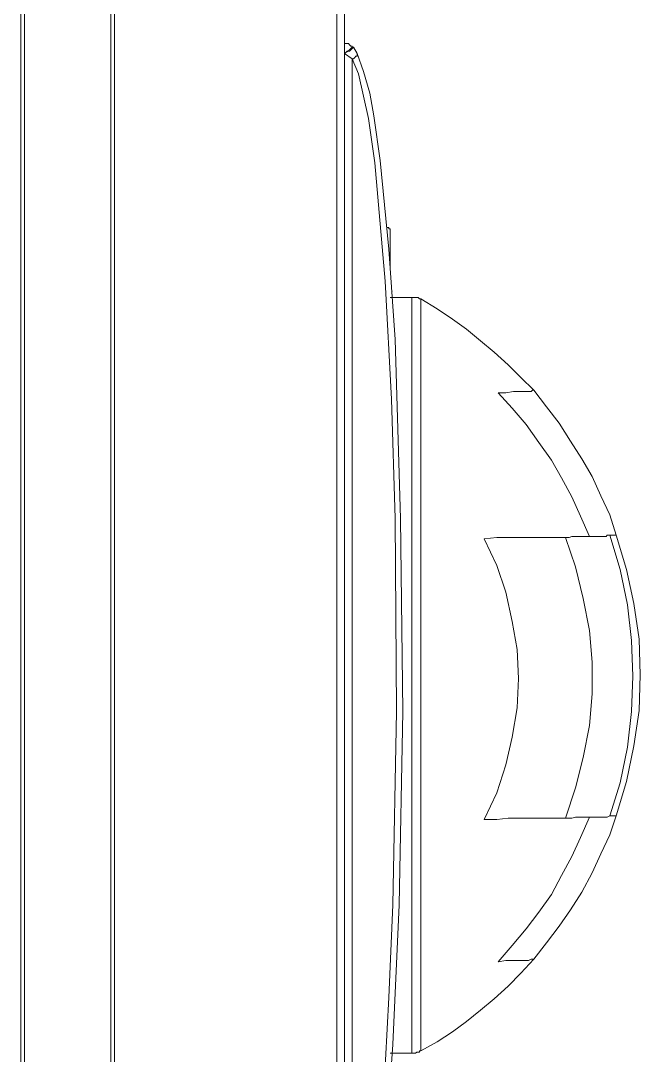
# Model space of a CAD drawing. Header units: centimetres. Extents: x -12.5 to 12.5, y -6.1 to 6.1.
# Drawn here: x 10.773 to 12.495, y 0.7 to 3.573 of the extents above; entities that cross this region are included whole.
import ezdxf

# ---------------------------------------------------------------- set-up
doc = ezdxf.new("R2010")
doc.units = ezdxf.units.CM
doc.header["$MEASUREMENT"] = 0
doc.layers.add('Camada 1', color=7, linetype='Continuous')

msp = doc.modelspace()

# ---------------------------------------------------------------- linework, layer by layer
at = {"layer": 'Camada 1', "color": 251, "lineweight": 9}
for points in [[(11.02362, -5.82844), (11.02362, -5.82844), (11.02362, 5.81417), (11.02362, 5.81417)], [(11.0342, 5.81417), (11.0342, 5.81417), (11.0342, -5.82844), (11.0342, -5.82844)], [(11.6518, -5.82844), (11.6518, -5.82844), (11.6518, 5.81417), (11.6518, 5.81417)], [(11.67298, 5.81417), (11.67298, 5.81417), (11.67298, -5.82844), (11.67298, -5.82844)], [(10.77304, -2.02756), (10.77304, -2.02756), (10.77304, 5.77888), (10.77304, 5.77888)], [(10.78363, 5.77888), (10.78363, 5.77888), (10.78363, -2.02756), (10.78363, -2.02756)], [(10.78363, -3.69098), (10.78363, -3.69098), (10.78363, 3.65738), (10.78363, 3.65738)], [(11.67298, 3.48142), (11.67298, 3.48142), (11.67298, 3.48142), (11.67298, 3.48142)], [(11.67298, 0.03126), (11.67298, 0.03126), (11.67298, 3.48142), (11.67298, 3.48142)], [(11.69415, 3.46731), (11.69415, 3.46731), (11.67298, 3.48142), (11.67298, 3.48142)], [(11.69415, 3.49906), (11.69415, 3.49906), (11.69767, 3.49906), (11.69767, 3.49906)], [(11.69767, 3.49906), (11.69767, 3.49906), (11.70826, 3.48142), (11.70826, 3.48142)], [(11.69415, 3.46731), (11.69415, 3.46731), (11.69415, 0.04537), (11.69415, 0.04537)], [(11.80703, 2.82173), (11.80703, 2.82173), (11.80703, 2.82173), (11.80703, 2.82173)], [(11.85995, 2.80409), (11.85995, 2.80409), (11.79998, 2.80409), (11.79998, 2.80409)], [(12.19862, 2.54656), (12.19862, 2.54656), (12.19862, 2.54656), (12.19862, 2.54656)], [(11.79998, 0.70506), (11.79998, 0.70506), (11.85995, 0.70506), (11.85995, 0.70506)]]:
    msp.add_open_spline(points, degree=3, dxfattribs=at)
for points, knots in [([(11.67298, 3.50964), (11.67298, 3.50964), (11.67298, 3.50964), (11.67298, 3.50964), (11.67298, 3.50964), (11.67298, 3.50612), (11.67298, 3.50612), (11.67298, 3.50612), (11.67298, 3.50259), (11.67298, 3.50259), (11.67298, 3.50259), (11.67298, 3.49906), (11.67298, 3.49906), (11.67298, 3.49906), (11.67298, 3.49201), (11.67298, 3.49201), (11.67298, 3.49201), (11.67298, 3.48848), (11.67298, 3.48848), (11.67298, 3.48848), (11.67298, 3.48142), (11.67298, 3.48142)], [0, 0, 0, 0, 0.1428571, 0.1428571, 0.1428571, 0.2857143, 0.2857143, 0.2857143, 0.4285714, 0.4285714, 0.4285714, 0.5714286, 0.5714286, 0.5714286, 0.7142857, 0.7142857, 0.7142857, 0.8571429, 0.8571429, 0.8571429, 1, 1, 1, 1]), ([(11.67298, 3.50964), (11.67298, 3.50964), (11.67651, 3.50964), (11.67651, 3.50964), (11.67651, 3.50964), (11.68003, 3.50964), (11.68003, 3.50964), (11.68003, 3.50964), (11.68356, 3.50964), (11.68356, 3.50964), (11.68356, 3.50964), (11.68709, 3.50612), (11.68709, 3.50612), (11.68709, 3.50612), (11.69062, 3.50259), (11.69062, 3.50259), (11.69062, 3.50259), (11.69415, 3.50259), (11.69415, 3.50259), (11.69415, 3.50259), (11.69415, 3.49906), (11.69415, 3.49906)], [0, 0, 0, 0, 0.1428571, 0.1428571, 0.1428571, 0.2857143, 0.2857143, 0.2857143, 0.4285714, 0.4285714, 0.4285714, 0.5714286, 0.5714286, 0.5714286, 0.7142857, 0.7142857, 0.7142857, 0.8571429, 0.8571429, 0.8571429, 1, 1, 1, 1]), ([(11.69767, 3.49906), (11.69767, 3.49906), (11.69767, 3.49906), (11.69767, 3.49906), (11.69767, 3.49906), (11.69415, 3.49553), (11.69415, 3.49553), (11.69415, 3.49553), (11.69062, 3.49201), (11.69062, 3.49201), (11.69062, 3.49201), (11.68709, 3.48848), (11.68709, 3.48848), (11.68709, 3.48848), (11.68356, 3.48848), (11.68356, 3.48848), (11.68356, 3.48848), (11.67651, 3.48495), (11.67651, 3.48495), (11.67651, 3.48495), (11.67298, 3.48142), (11.67298, 3.48142)], [0, 0, 0, 0, 0.1428571, 0.1428571, 0.1428571, 0.2857143, 0.2857143, 0.2857143, 0.4285714, 0.4285714, 0.4285714, 0.5714286, 0.5714286, 0.5714286, 0.7142857, 0.7142857, 0.7142857, 0.8571429, 0.8571429, 0.8571429, 1, 1, 1, 1]), ([(11.69415, 3.49906), (11.69415, 3.49906), (11.69415, 3.49906), (11.69415, 3.49906), (11.69415, 3.49906), (11.69062, 3.49553), (11.69062, 3.49553), (11.69062, 3.49553), (11.68709, 3.49201), (11.68709, 3.49201), (11.68709, 3.49201), (11.68003, 3.48848), (11.68003, 3.48848), (11.68003, 3.48848), (11.67651, 3.48495), (11.67651, 3.48495), (11.67651, 3.48495), (11.67298, 3.48142), (11.67298, 3.48142)], [0, 0, 0, 0, 0.1666667, 0.1666667, 0.1666667, 0.3333333, 0.3333333, 0.3333333, 0.5, 0.5, 0.5, 0.6666667, 0.6666667, 0.6666667, 0.8333333, 0.8333333, 0.8333333, 1, 1, 1, 1]), ([(11.70826, 3.48142), (11.70826, 3.48142), (11.70826, 3.47789), (11.70826, 3.47789), (11.70826, 3.47789), (11.70826, 3.47437), (11.70826, 3.47437), (11.70826, 3.47437), (11.70473, 3.47437), (11.70473, 3.47437), (11.70473, 3.47437), (11.7012, 3.47084), (11.7012, 3.47084), (11.7012, 3.47084), (11.69767, 3.46731), (11.69767, 3.46731), (11.69767, 3.46731), (11.69415, 3.46731), (11.69415, 3.46731)], [0, 0, 0, 0, 0.1666667, 0.1666667, 0.1666667, 0.3333333, 0.3333333, 0.3333333, 0.5, 0.5, 0.5, 0.6666667, 0.6666667, 0.6666667, 0.8333333, 0.8333333, 0.8333333, 1, 1, 1, 1]), ([(11.70826, 3.48142), (11.70826, 3.48142), (11.7259, 3.43203), (11.7259, 3.43203), (11.7259, 3.43203), (11.74353, 3.37206), (11.74353, 3.37206), (11.74353, 3.37206), (11.75412, 3.30856), (11.75412, 3.30856), (11.75412, 3.30856), (11.77176, 3.18509), (11.77176, 3.18509), (11.77176, 3.18509), (11.79645, 2.93814), (11.79645, 2.93814), (11.79645, 2.93814), (11.81409, 2.68767), (11.81409, 2.68767), (11.81409, 2.68767), (11.8282, 2.19025), (11.8282, 2.19025), (11.8282, 2.19025), (11.83526, 1.65403), (11.83526, 1.65403), (11.83526, 1.65403), (11.82467, 1.11781), (11.82467, 1.11781), (11.82467, 1.11781), (11.80703, 0.72976), (11.80703, 0.72976), (11.80703, 0.72976), (11.79292, 0.5322), (11.79292, 0.5322), (11.79292, 0.5322), (11.77528, 0.33817), (11.77528, 0.33817), (11.77528, 0.33817), (11.75059, 0.18295), (11.75059, 0.18295), (11.75059, 0.18295), (11.73648, 0.10534), (11.73648, 0.10534), (11.73648, 0.10534), (11.70826, 0.03126), (11.70826, 0.03126)], [0, 0, 0, 0, 0.0666667, 0.0666667, 0.0666667, 0.1333333, 0.1333333, 0.1333333, 0.2, 0.2, 0.2, 0.2666667, 0.2666667, 0.2666667, 0.3333333, 0.3333333, 0.3333333, 0.4, 0.4, 0.4, 0.4666667, 0.4666667, 0.4666667, 0.5333333, 0.5333333, 0.5333333, 0.6, 0.6, 0.6, 0.6666667, 0.6666667, 0.6666667, 0.7333333, 0.7333333, 0.7333333, 0.8, 0.8, 0.8, 0.8666667, 0.8666667, 0.8666667, 0.9333333, 0.9333333, 0.9333333, 1, 1, 1, 1]), ([(11.69415, 0.04537), (11.69415, 0.04537), (11.72237, 0.11592), (11.72237, 0.11592), (11.72237, 0.11592), (11.73648, 0.19001), (11.73648, 0.19001), (11.73648, 0.19001), (11.74706, 0.26409), (11.74706, 0.26409), (11.74706, 0.26409), (11.75765, 0.3417), (11.75765, 0.3417), (11.75765, 0.3417), (11.78234, 0.59923), (11.78234, 0.59923), (11.78234, 0.59923), (11.79645, 0.86028), (11.79645, 0.86028), (11.79645, 0.86028), (11.80703, 1.11781), (11.80703, 1.11781), (11.80703, 1.11781), (11.81762, 1.65403), (11.81762, 1.65403), (11.81762, 1.65403), (11.81409, 2.19025), (11.81409, 2.19025), (11.81409, 2.19025), (11.80351, 2.52187), (11.80351, 2.52187), (11.80351, 2.52187), (11.78587, 2.84995), (11.78587, 2.84995), (11.78587, 2.84995), (11.75765, 3.17803), (11.75765, 3.17803), (11.75765, 3.17803), (11.74001, 3.3015), (11.74001, 3.3015), (11.74001, 3.3015), (11.71178, 3.42498), (11.71178, 3.42498), (11.71178, 3.42498), (11.69415, 3.46731), (11.69415, 3.46731)], [0, 0, 0, 0, 0.0666667, 0.0666667, 0.0666667, 0.1333333, 0.1333333, 0.1333333, 0.2, 0.2, 0.2, 0.2666667, 0.2666667, 0.2666667, 0.3333333, 0.3333333, 0.3333333, 0.4, 0.4, 0.4, 0.4666667, 0.4666667, 0.4666667, 0.5333333, 0.5333333, 0.5333333, 0.6, 0.6, 0.6, 0.6666667, 0.6666667, 0.6666667, 0.7333333, 0.7333333, 0.7333333, 0.8, 0.8, 0.8, 0.8666667, 0.8666667, 0.8666667, 0.9333333, 0.9333333, 0.9333333, 1, 1, 1, 1]), ([(11.79998, 2.98753), (11.79998, 2.98753), (11.79998, 2.99106), (11.79998, 2.99106), (11.79998, 2.99106), (11.79998, 2.99459), (11.79998, 2.99459), (11.79998, 2.99459), (11.79645, 2.99459), (11.79645, 2.99459), (11.79645, 2.99459), (11.79645, 2.99812), (11.79645, 2.99812), (11.79645, 2.99812), (11.79292, 2.99812), (11.79292, 2.99812), (11.79292, 2.99812), (11.7894, 2.99812), (11.7894, 2.99812)], [0, 0, 0, 0, 0.1666667, 0.1666667, 0.1666667, 0.3333333, 0.3333333, 0.3333333, 0.5, 0.5, 0.5, 0.6666667, 0.6666667, 0.6666667, 0.8333333, 0.8333333, 0.8333333, 1, 1, 1, 1]), ([(11.79998, 2.98753), (11.79998, 2.98753), (11.79998, 2.984), (11.79998, 2.984), (11.79998, 2.984), (11.79998, 2.97695), (11.79998, 2.97695), (11.79998, 2.97695), (11.79998, 2.95931), (11.79998, 2.95931), (11.79998, 2.95931), (11.79998, 2.94167), (11.79998, 2.94167), (11.79998, 2.94167), (11.79998, 2.9205), (11.79998, 2.9205), (11.79998, 2.9205), (11.79998, 2.90287), (11.79998, 2.90287), (11.79998, 2.90287), (11.79998, 2.88876), (11.79998, 2.88876), (11.79998, 2.88876), (11.79998, 2.8817), (11.79998, 2.8817)], [0, 0, 0, 0, 0.125, 0.125, 0.125, 0.25, 0.25, 0.25, 0.375, 0.375, 0.375, 0.5, 0.5, 0.5, 0.625, 0.625, 0.625, 0.75, 0.75, 0.75, 0.875, 0.875, 0.875, 1, 1, 1, 1]), ([(11.88465, 2.80056), (11.88465, 2.80056), (11.88112, 2.80056), (11.88112, 2.80056), (11.88112, 2.80056), (11.87759, 2.80409), (11.87759, 2.80409), (11.87759, 2.80409), (11.87406, 2.80409), (11.87406, 2.80409), (11.87406, 2.80409), (11.87053, 2.80409), (11.87053, 2.80409), (11.87053, 2.80409), (11.86701, 2.80409), (11.86701, 2.80409), (11.86701, 2.80409), (11.86348, 2.80409), (11.86348, 2.80409), (11.86348, 2.80409), (11.85995, 2.80409), (11.85995, 2.80409)], [0, 0, 0, 0, 0.1428571, 0.1428571, 0.1428571, 0.2857143, 0.2857143, 0.2857143, 0.4285714, 0.4285714, 0.4285714, 0.5714286, 0.5714286, 0.5714286, 0.7142857, 0.7142857, 0.7142857, 0.8571429, 0.8571429, 0.8571429, 1, 1, 1, 1]), ([(11.85995, 0.70506), (11.85995, 0.70506), (11.85995, 0.70859), (11.85995, 0.70859), (11.85995, 0.70859), (11.85995, 0.71564), (11.85995, 0.71564), (11.85995, 0.71564), (11.85995, 0.73328), (11.85995, 0.73328), (11.85995, 0.73328), (11.85995, 0.75445), (11.85995, 0.75445), (11.85995, 0.75445), (11.85995, 0.7862), (11.85995, 0.7862), (11.85995, 0.7862), (11.85995, 0.82148), (11.85995, 0.82148), (11.85995, 0.82148), (11.85995, 0.86028), (11.85995, 0.86028), (11.85995, 0.86028), (11.85995, 0.90967), (11.85995, 0.90967), (11.85995, 0.90967), (11.85995, 0.96259), (11.85995, 0.96259), (11.85995, 0.96259), (11.85995, 1.01903), (11.85995, 1.01903), (11.85995, 1.01903), (11.85995, 1.08253), (11.85995, 1.08253), (11.85995, 1.08253), (11.85995, 1.14956), (11.85995, 1.14956), (11.85995, 1.14956), (11.85995, 1.22012), (11.85995, 1.22012), (11.85995, 1.22012), (11.85995, 1.2942), (11.85995, 1.2942), (11.85995, 1.2942), (11.85995, 1.37181), (11.85995, 1.37181), (11.85995, 1.37181), (11.85995, 1.44942), (11.85995, 1.44942), (11.85995, 1.44942), (11.85995, 1.53409), (11.85995, 1.53409), (11.85995, 1.53409), (11.85995, 1.61523), (11.85995, 1.61523), (11.85995, 1.61523), (11.85995, 1.69989), (11.85995, 1.69989), (11.85995, 1.69989), (11.85995, 1.78456), (11.85995, 1.78456), (11.85995, 1.78456), (11.85995, 1.86923), (11.85995, 1.86923), (11.85995, 1.86923), (11.85995, 1.95389), (11.85995, 1.95389), (11.85995, 1.95389), (11.85995, 2.03503), (11.85995, 2.03503), (11.85995, 2.03503), (11.85995, 2.11617), (11.85995, 2.11617), (11.85995, 2.11617), (11.85995, 2.19378), (11.85995, 2.19378), (11.85995, 2.19378), (11.85995, 2.26787), (11.85995, 2.26787), (11.85995, 2.26787), (11.85995, 2.34195), (11.85995, 2.34195), (11.85995, 2.34195), (11.85995, 2.40898), (11.85995, 2.40898), (11.85995, 2.40898), (11.85995, 2.47248), (11.85995, 2.47248), (11.85995, 2.47248), (11.85995, 2.53245), (11.85995, 2.53245), (11.85995, 2.53245), (11.85995, 2.58889), (11.85995, 2.58889), (11.85995, 2.58889), (11.85995, 2.63476), (11.85995, 2.63476), (11.85995, 2.63476), (11.85995, 2.68062), (11.85995, 2.68062), (11.85995, 2.68062), (11.85995, 2.71589), (11.85995, 2.71589), (11.85995, 2.71589), (11.85995, 2.74764), (11.85995, 2.74764), (11.85995, 2.74764), (11.85995, 2.77234), (11.85995, 2.77234), (11.85995, 2.77234), (11.85995, 2.78998), (11.85995, 2.78998), (11.85995, 2.78998), (11.85995, 2.80056), (11.85995, 2.80056), (11.85995, 2.80056), (11.85995, 2.80409), (11.85995, 2.80409)], [0, 0, 0, 0, 0.025641, 0.025641, 0.025641, 0.0512821, 0.0512821, 0.0512821, 0.0769231, 0.0769231, 0.0769231, 0.1025641, 0.1025641, 0.1025641, 0.1282051, 0.1282051, 0.1282051, 0.1538462, 0.1538462, 0.1538462, 0.1794872, 0.1794872, 0.1794872, 0.2051282, 0.2051282, 0.2051282, 0.2307692, 0.2307692, 0.2307692, 0.2564103, 0.2564103, 0.2564103, 0.2820513, 0.2820513, 0.2820513, 0.3076923, 0.3076923, 0.3076923, 0.3333333, 0.3333333, 0.3333333, 0.3589744, 0.3589744, 0.3589744, 0.3846154, 0.3846154, 0.3846154, 0.4102564, 0.4102564, 0.4102564, 0.4358974, 0.4358974, 0.4358974, 0.4615385, 0.4615385, 0.4615385, 0.4871795, 0.4871795, 0.4871795, 0.5128205, 0.5128205, 0.5128205, 0.5384615, 0.5384615, 0.5384615, 0.5641026, 0.5641026, 0.5641026, 0.5897436, 0.5897436, 0.5897436, 0.6153846, 0.6153846, 0.6153846, 0.6410256, 0.6410256, 0.6410256, 0.6666667, 0.6666667, 0.6666667, 0.6923077, 0.6923077, 0.6923077, 0.7179487, 0.7179487, 0.7179487, 0.7435897, 0.7435897, 0.7435897, 0.7692308, 0.7692308, 0.7692308, 0.7948718, 0.7948718, 0.7948718, 0.8205128, 0.8205128, 0.8205128, 0.8461538, 0.8461538, 0.8461538, 0.8717949, 0.8717949, 0.8717949, 0.8974359, 0.8974359, 0.8974359, 0.9230769, 0.9230769, 0.9230769, 0.9487179, 0.9487179, 0.9487179, 0.974359, 0.974359, 0.974359, 1, 1, 1, 1]), ([(12.19862, 2.54656), (12.19862, 2.54656), (12.16334, 2.58184), (12.16334, 2.58184), (12.16334, 2.58184), (12.12806, 2.61712), (12.12806, 2.61712), (12.12806, 2.61712), (12.08926, 2.65239), (12.08926, 2.65239), (12.08926, 2.65239), (12.05045, 2.68414), (12.05045, 2.68414), (12.05045, 2.68414), (12.01165, 2.71589), (12.01165, 2.71589), (12.01165, 2.71589), (11.97284, 2.74412), (11.97284, 2.74412), (11.97284, 2.74412), (11.93051, 2.77234), (11.93051, 2.77234), (11.93051, 2.77234), (11.88465, 2.80056), (11.88465, 2.80056)], [0, 0, 0, 0, 0.125, 0.125, 0.125, 0.25, 0.25, 0.25, 0.375, 0.375, 0.375, 0.5, 0.5, 0.5, 0.625, 0.625, 0.625, 0.75, 0.75, 0.75, 0.875, 0.875, 0.875, 1, 1, 1, 1]), ([(11.88465, 2.80056), (11.88465, 2.80056), (11.88465, 2.79703), (11.88465, 2.79703), (11.88465, 2.79703), (11.88465, 2.78998), (11.88465, 2.78998), (11.88465, 2.78998), (11.88465, 2.77587), (11.88465, 2.77587), (11.88465, 2.77587), (11.88465, 2.7547), (11.88465, 2.7547), (11.88465, 2.7547), (11.88465, 2.72648), (11.88465, 2.72648), (11.88465, 2.72648), (11.88465, 2.6912), (11.88465, 2.6912), (11.88465, 2.6912), (11.88465, 2.64887), (11.88465, 2.64887), (11.88465, 2.64887), (11.88465, 2.603), (11.88465, 2.603), (11.88465, 2.603), (11.88465, 2.55009), (11.88465, 2.55009), (11.88465, 2.55009), (11.88465, 2.49012), (11.88465, 2.49012), (11.88465, 2.49012), (11.88465, 2.43014), (11.88465, 2.43014), (11.88465, 2.43014), (11.88465, 2.36312), (11.88465, 2.36312), (11.88465, 2.36312), (11.88465, 2.28903), (11.88465, 2.28903), (11.88465, 2.28903), (11.88465, 2.21495), (11.88465, 2.21495), (11.88465, 2.21495), (11.88465, 2.13734), (11.88465, 2.13734), (11.88465, 2.13734), (11.88465, 2.0562), (11.88465, 2.0562), (11.88465, 2.0562), (11.88465, 1.97506), (11.88465, 1.97506), (11.88465, 1.97506), (11.88465, 1.89039), (11.88465, 1.89039), (11.88465, 1.89039), (11.88465, 1.80573), (11.88465, 1.80573), (11.88465, 1.80573), (11.88465, 1.72106), (11.88465, 1.72106), (11.88465, 1.72106), (11.88465, 1.63639), (11.88465, 1.63639), (11.88465, 1.63639), (11.88465, 1.55173), (11.88465, 1.55173), (11.88465, 1.55173), (11.88465, 1.47059), (11.88465, 1.47059), (11.88465, 1.47059), (11.88465, 1.38945), (11.88465, 1.38945), (11.88465, 1.38945), (11.88465, 1.31184), (11.88465, 1.31184), (11.88465, 1.31184), (11.88465, 1.23423), (11.88465, 1.23423), (11.88465, 1.23423), (11.88465, 1.16367), (11.88465, 1.16367), (11.88465, 1.16367), (11.88465, 1.09664), (11.88465, 1.09664), (11.88465, 1.09664), (11.88465, 1.02962), (11.88465, 1.02962), (11.88465, 1.02962), (11.88465, 0.97317), (11.88465, 0.97317), (11.88465, 0.97317), (11.88465, 0.92025), (11.88465, 0.92025), (11.88465, 0.92025), (11.88465, 0.87087), (11.88465, 0.87087), (11.88465, 0.87087), (11.88465, 0.82853), (11.88465, 0.82853), (11.88465, 0.82853), (11.88465, 0.79326), (11.88465, 0.79326), (11.88465, 0.79326), (11.88465, 0.7615), (11.88465, 0.7615), (11.88465, 0.7615), (11.88465, 0.74034), (11.88465, 0.74034), (11.88465, 0.74034), (11.88465, 0.7227), (11.88465, 0.7227), (11.88465, 0.7227), (11.88465, 0.71564), (11.88465, 0.71564), (11.88465, 0.71564), (11.88465, 0.71212), (11.88465, 0.71212)], [0, 0, 0, 0, 0.025641, 0.025641, 0.025641, 0.0512821, 0.0512821, 0.0512821, 0.0769231, 0.0769231, 0.0769231, 0.1025641, 0.1025641, 0.1025641, 0.1282051, 0.1282051, 0.1282051, 0.1538462, 0.1538462, 0.1538462, 0.1794872, 0.1794872, 0.1794872, 0.2051282, 0.2051282, 0.2051282, 0.2307692, 0.2307692, 0.2307692, 0.2564103, 0.2564103, 0.2564103, 0.2820513, 0.2820513, 0.2820513, 0.3076923, 0.3076923, 0.3076923, 0.3333333, 0.3333333, 0.3333333, 0.3589744, 0.3589744, 0.3589744, 0.3846154, 0.3846154, 0.3846154, 0.4102564, 0.4102564, 0.4102564, 0.4358974, 0.4358974, 0.4358974, 0.4615385, 0.4615385, 0.4615385, 0.4871795, 0.4871795, 0.4871795, 0.5128205, 0.5128205, 0.5128205, 0.5384615, 0.5384615, 0.5384615, 0.5641026, 0.5641026, 0.5641026, 0.5897436, 0.5897436, 0.5897436, 0.6153846, 0.6153846, 0.6153846, 0.6410256, 0.6410256, 0.6410256, 0.6666667, 0.6666667, 0.6666667, 0.6923077, 0.6923077, 0.6923077, 0.7179487, 0.7179487, 0.7179487, 0.7435897, 0.7435897, 0.7435897, 0.7692308, 0.7692308, 0.7692308, 0.7948718, 0.7948718, 0.7948718, 0.8205128, 0.8205128, 0.8205128, 0.8461538, 0.8461538, 0.8461538, 0.8717949, 0.8717949, 0.8717949, 0.8974359, 0.8974359, 0.8974359, 0.9230769, 0.9230769, 0.9230769, 0.9487179, 0.9487179, 0.9487179, 0.974359, 0.974359, 0.974359, 1, 1, 1, 1]), ([(12.19862, 2.54656), (12.19862, 2.54656), (12.19509, 2.54656), (12.19509, 2.54656), (12.19509, 2.54656), (12.19156, 2.54303), (12.19156, 2.54303), (12.19156, 2.54303), (12.18451, 2.54303), (12.18451, 2.54303), (12.18451, 2.54303), (12.1704, 2.54303), (12.1704, 2.54303), (12.1704, 2.54303), (12.15981, 2.54303), (12.15981, 2.54303), (12.15981, 2.54303), (12.14217, 2.54303), (12.14217, 2.54303), (12.14217, 2.54303), (12.12101, 2.53951), (12.12101, 2.53951), (12.12101, 2.53951), (12.09984, 2.53951), (12.09984, 2.53951)], [0, 0, 0, 0, 0.125, 0.125, 0.125, 0.25, 0.25, 0.25, 0.375, 0.375, 0.375, 0.5, 0.5, 0.5, 0.625, 0.625, 0.625, 0.75, 0.75, 0.75, 0.875, 0.875, 0.875, 1, 1, 1, 1]), ([(12.09984, 2.53951), (12.09984, 2.53951), (12.13865, 2.49717), (12.13865, 2.49717), (12.13865, 2.49717), (12.17745, 2.45131), (12.17745, 2.45131), (12.17745, 2.45131), (12.21273, 2.40192), (12.21273, 2.40192), (12.21273, 2.40192), (12.24801, 2.35253), (12.24801, 2.35253), (12.24801, 2.35253), (12.27623, 2.30314), (12.27623, 2.30314), (12.27623, 2.30314), (12.30445, 2.25023), (12.30445, 2.25023), (12.30445, 2.25023), (12.32915, 2.19731), (12.32915, 2.19731), (12.32915, 2.19731), (12.35384, 2.14087), (12.35384, 2.14087)], [0, 0, 0, 0, 0.125, 0.125, 0.125, 0.25, 0.25, 0.25, 0.375, 0.375, 0.375, 0.5, 0.5, 0.5, 0.625, 0.625, 0.625, 0.75, 0.75, 0.75, 0.875, 0.875, 0.875, 1, 1, 1, 1]), ([(12.42792, 2.14439), (12.42792, 2.14439), (12.41028, 2.20084), (12.41028, 2.20084), (12.41028, 2.20084), (12.38559, 2.25376), (12.38559, 2.25376), (12.38559, 2.25376), (12.3609, 2.30667), (12.3609, 2.30667), (12.3609, 2.30667), (12.33267, 2.35606), (12.33267, 2.35606), (12.33267, 2.35606), (12.30092, 2.40545), (12.30092, 2.40545), (12.30092, 2.40545), (12.26917, 2.45484), (12.26917, 2.45484), (12.26917, 2.45484), (12.2339, 2.5007), (12.2339, 2.5007), (12.2339, 2.5007), (12.19862, 2.54656), (12.19862, 2.54656)], [0, 0, 0, 0, 0.125, 0.125, 0.125, 0.25, 0.25, 0.25, 0.375, 0.375, 0.375, 0.5, 0.5, 0.5, 0.625, 0.625, 0.625, 0.75, 0.75, 0.75, 0.875, 0.875, 0.875, 1, 1, 1, 1]), ([(12.19862, 2.54656), (12.19862, 2.54656), (12.2339, 2.5007), (12.2339, 2.5007), (12.2339, 2.5007), (12.26917, 2.45484), (12.26917, 2.45484), (12.26917, 2.45484), (12.30092, 2.40545), (12.30092, 2.40545), (12.30092, 2.40545), (12.33267, 2.35606), (12.33267, 2.35606), (12.33267, 2.35606), (12.3609, 2.30667), (12.3609, 2.30667), (12.3609, 2.30667), (12.38559, 2.25376), (12.38559, 2.25376), (12.38559, 2.25376), (12.41028, 2.20084), (12.41028, 2.20084), (12.41028, 2.20084), (12.42792, 2.14439), (12.42792, 2.14439)], [0, 0, 0, 0, 0.125, 0.125, 0.125, 0.25, 0.25, 0.25, 0.375, 0.375, 0.375, 0.5, 0.5, 0.5, 0.625, 0.625, 0.625, 0.75, 0.75, 0.75, 0.875, 0.875, 0.875, 1, 1, 1, 1]), ([(12.28681, 2.13734), (12.28681, 2.13734), (12.26212, 2.13734), (12.26212, 2.13734), (12.26212, 2.13734), (12.24095, 2.13734), (12.24095, 2.13734), (12.24095, 2.13734), (12.21273, 2.13734), (12.21273, 2.13734), (12.21273, 2.13734), (12.18451, 2.13734), (12.18451, 2.13734), (12.18451, 2.13734), (12.15628, 2.13734), (12.15628, 2.13734), (12.15628, 2.13734), (12.12806, 2.13734), (12.12806, 2.13734), (12.12806, 2.13734), (12.09631, 2.13734), (12.09631, 2.13734), (12.09631, 2.13734), (12.06103, 2.13381), (12.06103, 2.13381)], [0, 0, 0, 0, 0.125, 0.125, 0.125, 0.25, 0.25, 0.25, 0.375, 0.375, 0.375, 0.5, 0.5, 0.5, 0.625, 0.625, 0.625, 0.75, 0.75, 0.75, 0.875, 0.875, 0.875, 1, 1, 1, 1]), ([(12.06103, 2.13381), (12.06103, 2.13381), (12.09631, 2.05973), (12.09631, 2.05973), (12.09631, 2.05973), (12.12101, 1.98564), (12.12101, 1.98564), (12.12101, 1.98564), (12.13865, 1.90451), (12.13865, 1.90451), (12.13865, 1.90451), (12.15276, 1.82689), (12.15276, 1.82689), (12.15276, 1.82689), (12.15628, 1.74576), (12.15628, 1.74576), (12.15628, 1.74576), (12.15276, 1.66462), (12.15276, 1.66462), (12.15276, 1.66462), (12.13865, 1.58348), (12.13865, 1.58348), (12.13865, 1.58348), (12.12101, 1.50587), (12.12101, 1.50587), (12.12101, 1.50587), (12.09631, 1.42826), (12.09631, 1.42826), (12.09631, 1.42826), (12.06103, 1.35417), (12.06103, 1.35417)], [0, 0, 0, 0, 0.1, 0.1, 0.1, 0.2, 0.2, 0.2, 0.3, 0.3, 0.3, 0.4, 0.4, 0.4, 0.5, 0.5, 0.5, 0.6, 0.6, 0.6, 0.7, 0.7, 0.7, 0.8, 0.8, 0.8, 0.9, 0.9, 0.9, 1, 1, 1, 1]), ([(12.35384, 2.14087), (12.35384, 2.14087), (12.34326, 2.14087), (12.34326, 2.14087), (12.34326, 2.14087), (12.3362, 2.14087), (12.3362, 2.14087), (12.3362, 2.14087), (12.32915, 2.14087), (12.32915, 2.14087), (12.32915, 2.14087), (12.32209, 2.14087), (12.32209, 2.14087), (12.32209, 2.14087), (12.31503, 2.14087), (12.31503, 2.14087), (12.31503, 2.14087), (12.30445, 2.14087), (12.30445, 2.14087), (12.30445, 2.14087), (12.2974, 2.13734), (12.2974, 2.13734), (12.2974, 2.13734), (12.28681, 2.13734), (12.28681, 2.13734)], [0, 0, 0, 0, 0.125, 0.125, 0.125, 0.25, 0.25, 0.25, 0.375, 0.375, 0.375, 0.5, 0.5, 0.5, 0.625, 0.625, 0.625, 0.75, 0.75, 0.75, 0.875, 0.875, 0.875, 1, 1, 1, 1]), ([(12.28681, 2.13734), (12.28681, 2.13734), (12.31503, 2.0562), (12.31503, 2.0562), (12.31503, 2.0562), (12.3362, 1.968), (12.3362, 1.968), (12.3362, 1.968), (12.35384, 1.87981), (12.35384, 1.87981), (12.35384, 1.87981), (12.3609, 1.79162), (12.3609, 1.79162), (12.3609, 1.79162), (12.3609, 1.70342), (12.3609, 1.70342), (12.3609, 1.70342), (12.35384, 1.61523), (12.35384, 1.61523), (12.35384, 1.61523), (12.3362, 1.52703), (12.3362, 1.52703), (12.3362, 1.52703), (12.31503, 1.44237), (12.31503, 1.44237), (12.31503, 1.44237), (12.28681, 1.3577), (12.28681, 1.3577)], [0, 0, 0, 0, 0.1111111, 0.1111111, 0.1111111, 0.2222222, 0.2222222, 0.2222222, 0.3333333, 0.3333333, 0.3333333, 0.4444444, 0.4444444, 0.4444444, 0.5555556, 0.5555556, 0.5555556, 0.6666667, 0.6666667, 0.6666667, 0.7777778, 0.7777778, 0.7777778, 0.8888889, 0.8888889, 0.8888889, 1, 1, 1, 1]), ([(12.41028, 2.14439), (12.41028, 2.14439), (12.40323, 2.14439), (12.40323, 2.14439), (12.40323, 2.14439), (12.3997, 2.14087), (12.3997, 2.14087), (12.3997, 2.14087), (12.39265, 2.14087), (12.39265, 2.14087), (12.39265, 2.14087), (12.38559, 2.14087), (12.38559, 2.14087), (12.38559, 2.14087), (12.37853, 2.14087), (12.37853, 2.14087), (12.37853, 2.14087), (12.37148, 2.14087), (12.37148, 2.14087), (12.37148, 2.14087), (12.3609, 2.14087), (12.3609, 2.14087), (12.3609, 2.14087), (12.35384, 2.14087), (12.35384, 2.14087)], [0, 0, 0, 0, 0.125, 0.125, 0.125, 0.25, 0.25, 0.25, 0.375, 0.375, 0.375, 0.5, 0.5, 0.5, 0.625, 0.625, 0.625, 0.75, 0.75, 0.75, 0.875, 0.875, 0.875, 1, 1, 1, 1]), ([(12.41028, 2.14439), (12.41028, 2.14439), (12.43851, 2.04914), (12.43851, 2.04914), (12.43851, 2.04914), (12.45967, 1.95037), (12.45967, 1.95037), (12.45967, 1.95037), (12.47026, 1.85159), (12.47026, 1.85159), (12.47026, 1.85159), (12.47378, 1.75281), (12.47378, 1.75281), (12.47378, 1.75281), (12.47026, 1.65403), (12.47026, 1.65403), (12.47026, 1.65403), (12.45967, 1.55525), (12.45967, 1.55525), (12.45967, 1.55525), (12.43851, 1.45648), (12.43851, 1.45648), (12.43851, 1.45648), (12.41028, 1.36476), (12.41028, 1.36476)], [0, 0, 0, 0, 0.125, 0.125, 0.125, 0.25, 0.25, 0.25, 0.375, 0.375, 0.375, 0.5, 0.5, 0.5, 0.625, 0.625, 0.625, 0.75, 0.75, 0.75, 0.875, 0.875, 0.875, 1, 1, 1, 1]), ([(12.42792, 2.14439), (12.42792, 2.14439), (12.42792, 2.14439), (12.42792, 2.14439), (12.42792, 2.14439), (12.4244, 2.14439), (12.4244, 2.14439), (12.4244, 2.14439), (12.42087, 2.14439), (12.42087, 2.14439), (12.42087, 2.14439), (12.41734, 2.14439), (12.41734, 2.14439), (12.41734, 2.14439), (12.41381, 2.14439), (12.41381, 2.14439), (12.41381, 2.14439), (12.41028, 2.14439), (12.41028, 2.14439)], [0, 0, 0, 0, 0.1666667, 0.1666667, 0.1666667, 0.3333333, 0.3333333, 0.3333333, 0.5, 0.5, 0.5, 0.6666667, 0.6666667, 0.6666667, 0.8333333, 0.8333333, 0.8333333, 1, 1, 1, 1]), ([(12.42792, 1.36476), (12.42792, 1.36476), (12.45615, 1.46001), (12.45615, 1.46001), (12.45615, 1.46001), (12.47731, 1.55878), (12.47731, 1.55878), (12.47731, 1.55878), (12.49142, 1.65756), (12.49142, 1.65756), (12.49142, 1.65756), (12.49495, 1.75634), (12.49495, 1.75634), (12.49495, 1.75634), (12.49142, 1.85512), (12.49142, 1.85512), (12.49142, 1.85512), (12.47731, 1.95389), (12.47731, 1.95389), (12.47731, 1.95389), (12.45615, 2.04914), (12.45615, 2.04914), (12.45615, 2.04914), (12.42792, 2.14439), (12.42792, 2.14439)], [0, 0, 0, 0, 0.125, 0.125, 0.125, 0.25, 0.25, 0.25, 0.375, 0.375, 0.375, 0.5, 0.5, 0.5, 0.625, 0.625, 0.625, 0.75, 0.75, 0.75, 0.875, 0.875, 0.875, 1, 1, 1, 1]), ([(12.06103, 1.35417), (12.06103, 1.35417), (12.09631, 1.35417), (12.09631, 1.35417), (12.09631, 1.35417), (12.12806, 1.3577), (12.12806, 1.3577), (12.12806, 1.3577), (12.15628, 1.3577), (12.15628, 1.3577), (12.15628, 1.3577), (12.18451, 1.3577), (12.18451, 1.3577), (12.18451, 1.3577), (12.21273, 1.3577), (12.21273, 1.3577), (12.21273, 1.3577), (12.24095, 1.3577), (12.24095, 1.3577), (12.24095, 1.3577), (12.26212, 1.3577), (12.26212, 1.3577), (12.26212, 1.3577), (12.28681, 1.3577), (12.28681, 1.3577)], [0, 0, 0, 0, 0.125, 0.125, 0.125, 0.25, 0.25, 0.25, 0.375, 0.375, 0.375, 0.5, 0.5, 0.5, 0.625, 0.625, 0.625, 0.75, 0.75, 0.75, 0.875, 0.875, 0.875, 1, 1, 1, 1]), ([(12.35384, 1.36123), (12.35384, 1.36123), (12.32915, 1.30478), (12.32915, 1.30478), (12.32915, 1.30478), (12.30445, 1.25187), (12.30445, 1.25187), (12.30445, 1.25187), (12.27623, 1.19895), (12.27623, 1.19895), (12.27623, 1.19895), (12.24801, 1.14603), (12.24801, 1.14603), (12.24801, 1.14603), (12.21273, 1.09664), (12.21273, 1.09664), (12.21273, 1.09664), (12.17745, 1.05078), (12.17745, 1.05078), (12.17745, 1.05078), (12.13865, 1.00492), (12.13865, 1.00492), (12.13865, 1.00492), (12.09984, 0.95906), (12.09984, 0.95906)], [0, 0, 0, 0, 0.125, 0.125, 0.125, 0.25, 0.25, 0.25, 0.375, 0.375, 0.375, 0.5, 0.5, 0.5, 0.625, 0.625, 0.625, 0.75, 0.75, 0.75, 0.875, 0.875, 0.875, 1, 1, 1, 1]), ([(12.19862, 0.96612), (12.19862, 0.96612), (12.2339, 1.01198), (12.2339, 1.01198), (12.2339, 1.01198), (12.26917, 1.05784), (12.26917, 1.05784), (12.26917, 1.05784), (12.30092, 1.1037), (12.30092, 1.1037), (12.30092, 1.1037), (12.33267, 1.15309), (12.33267, 1.15309), (12.33267, 1.15309), (12.3609, 1.20601), (12.3609, 1.20601), (12.3609, 1.20601), (12.38559, 1.25892), (12.38559, 1.25892), (12.38559, 1.25892), (12.41028, 1.31184), (12.41028, 1.31184), (12.41028, 1.31184), (12.42792, 1.36476), (12.42792, 1.36476)], [0, 0, 0, 0, 0.125, 0.125, 0.125, 0.25, 0.25, 0.25, 0.375, 0.375, 0.375, 0.5, 0.5, 0.5, 0.625, 0.625, 0.625, 0.75, 0.75, 0.75, 0.875, 0.875, 0.875, 1, 1, 1, 1]), ([(12.28681, 1.3577), (12.28681, 1.3577), (12.2974, 1.3577), (12.2974, 1.3577), (12.2974, 1.3577), (12.30445, 1.3577), (12.30445, 1.3577), (12.30445, 1.3577), (12.31503, 1.36123), (12.31503, 1.36123), (12.31503, 1.36123), (12.32209, 1.36123), (12.32209, 1.36123), (12.32209, 1.36123), (12.32915, 1.36123), (12.32915, 1.36123), (12.32915, 1.36123), (12.3362, 1.36123), (12.3362, 1.36123), (12.3362, 1.36123), (12.34326, 1.36123), (12.34326, 1.36123), (12.34326, 1.36123), (12.35384, 1.36123), (12.35384, 1.36123)], [0, 0, 0, 0, 0.125, 0.125, 0.125, 0.25, 0.25, 0.25, 0.375, 0.375, 0.375, 0.5, 0.5, 0.5, 0.625, 0.625, 0.625, 0.75, 0.75, 0.75, 0.875, 0.875, 0.875, 1, 1, 1, 1]), ([(12.35384, 1.36123), (12.35384, 1.36123), (12.3609, 1.36123), (12.3609, 1.36123), (12.3609, 1.36123), (12.37148, 1.36123), (12.37148, 1.36123), (12.37148, 1.36123), (12.37853, 1.36123), (12.37853, 1.36123), (12.37853, 1.36123), (12.38559, 1.36123), (12.38559, 1.36123), (12.38559, 1.36123), (12.39265, 1.36123), (12.39265, 1.36123), (12.39265, 1.36123), (12.3997, 1.36123), (12.3997, 1.36123), (12.3997, 1.36123), (12.40323, 1.36123), (12.40323, 1.36123), (12.40323, 1.36123), (12.41028, 1.36476), (12.41028, 1.36476)], [0, 0, 0, 0, 0.125, 0.125, 0.125, 0.25, 0.25, 0.25, 0.375, 0.375, 0.375, 0.5, 0.5, 0.5, 0.625, 0.625, 0.625, 0.75, 0.75, 0.75, 0.875, 0.875, 0.875, 1, 1, 1, 1]), ([(12.41028, 1.36476), (12.41028, 1.36476), (12.41381, 1.36476), (12.41381, 1.36476), (12.41381, 1.36476), (12.41734, 1.36476), (12.41734, 1.36476), (12.41734, 1.36476), (12.42087, 1.36476), (12.42087, 1.36476), (12.42087, 1.36476), (12.4244, 1.36476), (12.4244, 1.36476), (12.4244, 1.36476), (12.42792, 1.36476), (12.42792, 1.36476)], [0, 0, 0, 0, 0.2, 0.2, 0.2, 0.4, 0.4, 0.4, 0.6, 0.6, 0.6, 0.8, 0.8, 0.8, 1, 1, 1, 1]), ([(11.88465, 0.71212), (11.88465, 0.71212), (11.93051, 0.73681), (11.93051, 0.73681), (11.93051, 0.73681), (11.97284, 0.76503), (11.97284, 0.76503), (11.97284, 0.76503), (12.01165, 0.79326), (12.01165, 0.79326), (12.01165, 0.79326), (12.05045, 0.82501), (12.05045, 0.82501), (12.05045, 0.82501), (12.08926, 0.85675), (12.08926, 0.85675), (12.08926, 0.85675), (12.12806, 0.89203), (12.12806, 0.89203), (12.12806, 0.89203), (12.16334, 0.92731), (12.16334, 0.92731), (12.16334, 0.92731), (12.19862, 0.96612), (12.19862, 0.96612)], [0, 0, 0, 0, 0.125, 0.125, 0.125, 0.25, 0.25, 0.25, 0.375, 0.375, 0.375, 0.5, 0.5, 0.5, 0.625, 0.625, 0.625, 0.75, 0.75, 0.75, 0.875, 0.875, 0.875, 1, 1, 1, 1]), ([(12.09984, 0.95906), (12.09984, 0.95906), (12.12101, 0.96259), (12.12101, 0.96259), (12.12101, 0.96259), (12.14217, 0.96259), (12.14217, 0.96259), (12.14217, 0.96259), (12.15981, 0.96259), (12.15981, 0.96259), (12.15981, 0.96259), (12.1704, 0.96259), (12.1704, 0.96259), (12.1704, 0.96259), (12.18451, 0.96259), (12.18451, 0.96259), (12.18451, 0.96259), (12.19156, 0.96612), (12.19156, 0.96612), (12.19156, 0.96612), (12.19509, 0.96612), (12.19509, 0.96612), (12.19509, 0.96612), (12.19862, 0.96612), (12.19862, 0.96612)], [0, 0, 0, 0, 0.125, 0.125, 0.125, 0.25, 0.25, 0.25, 0.375, 0.375, 0.375, 0.5, 0.5, 0.5, 0.625, 0.625, 0.625, 0.75, 0.75, 0.75, 0.875, 0.875, 0.875, 1, 1, 1, 1]), ([(11.85995, 0.70506), (11.85995, 0.70506), (11.86348, 0.70506), (11.86348, 0.70506), (11.86348, 0.70506), (11.86701, 0.70506), (11.86701, 0.70506), (11.86701, 0.70506), (11.87053, 0.70506), (11.87053, 0.70506), (11.87053, 0.70506), (11.87406, 0.70859), (11.87406, 0.70859), (11.87406, 0.70859), (11.87759, 0.70859), (11.87759, 0.70859), (11.87759, 0.70859), (11.88112, 0.70859), (11.88112, 0.70859), (11.88112, 0.70859), (11.88112, 0.71212), (11.88112, 0.71212), (11.88112, 0.71212), (11.88465, 0.71212), (11.88465, 0.71212)], [0, 0, 0, 0, 0.125, 0.125, 0.125, 0.25, 0.25, 0.25, 0.375, 0.375, 0.375, 0.5, 0.5, 0.5, 0.625, 0.625, 0.625, 0.75, 0.75, 0.75, 0.875, 0.875, 0.875, 1, 1, 1, 1])]:
    msp.add_open_spline(points, degree=3, knots=knots, dxfattribs=at)

doc.saveas('drawing.dxf')
